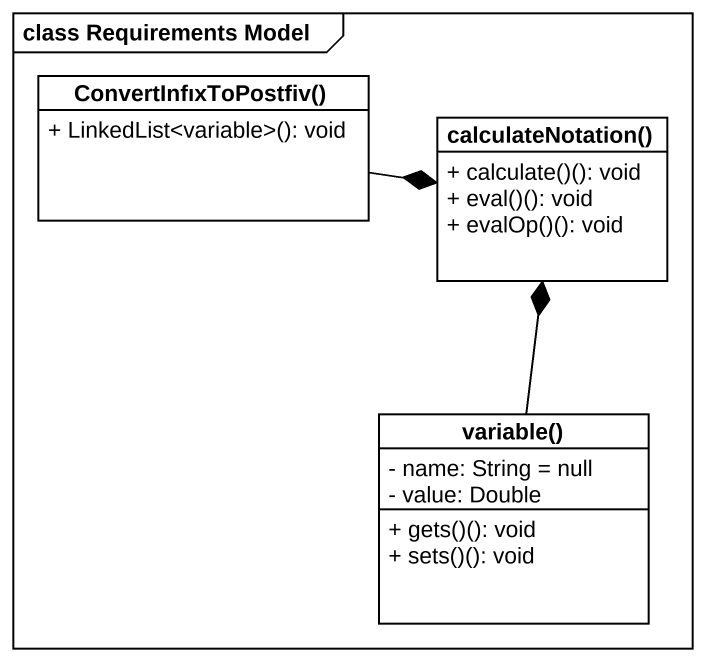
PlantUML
@startuml
mainframe class Requirements Model
hide circle
hide empty members
skinparam classAttributeIconSize 0
class "ConvertInfıxToPostfiv()" as ConvertInfıxToPostfiv {
  + LinkedList<variable>(): void
}
class "calculateNotation()" as calculateNotation {
  + calculate()(): void
  + eval()(): void
  + evalOp()(): void
}
class "variable()" as variable {
  - name: String = null
  - value: Double
  + gets()(): void
  + sets()(): void
}
ConvertInfıxToPostfiv -right-* calculateNotation
variable -up-* calculateNotation
@enduml
